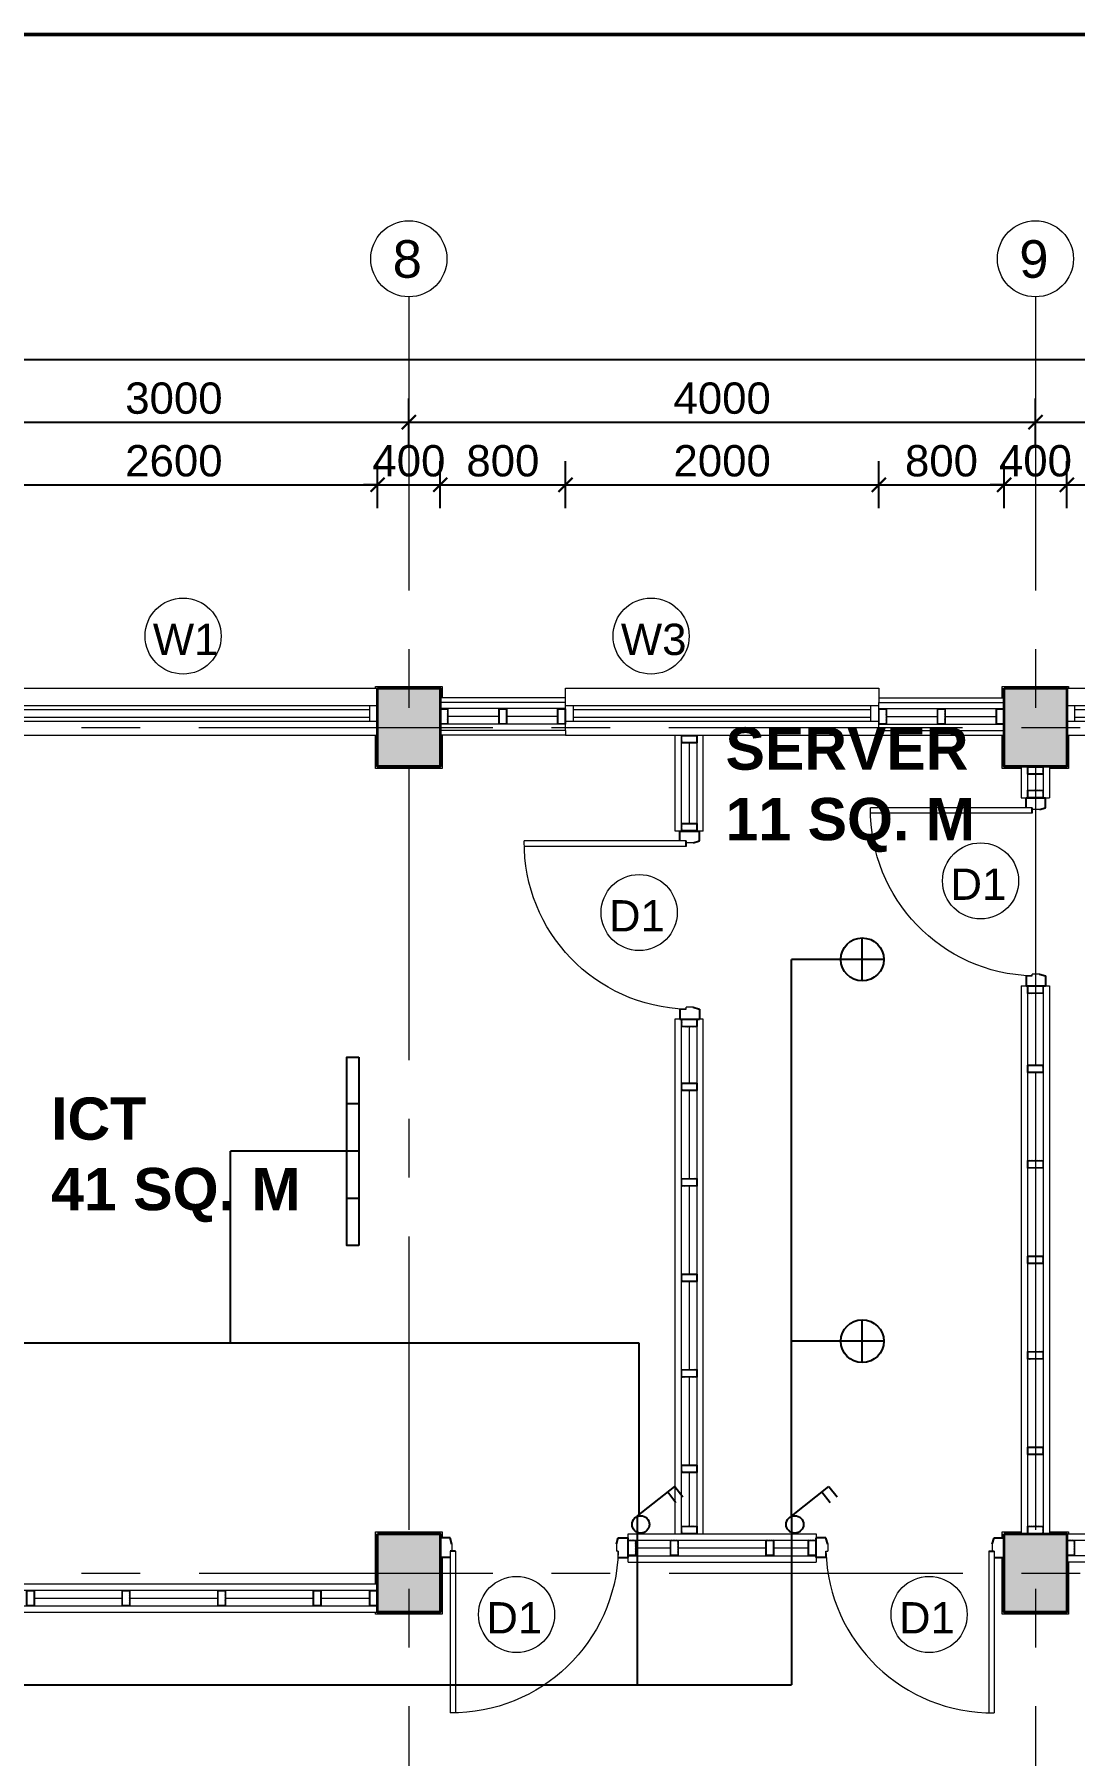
# Model space of a CAD drawing. Header units: inches. Extents: x 527934 to 2134587, y -408734 to 227304.
# Drawn here: x 1491511 to 1498151, y -192155 to -181163 of the extents above; entities that cross this region are included whole.
import ezdxf

# ---------------------------------------------------------------- set-up
doc = ezdxf.new("R2010")
doc.units = ezdxf.units.IN
doc.header["$MEASUREMENT"] = 0
doc.linetypes.add('CENTER', pattern=[2, 1.25, -0.25, 0.25, -0.25])
for name, color, linetype, lineweight in [('1 LIGHT N SWITCH', 3, 'Continuous', 25), ('6 LIGHT PT WIRING', 3, 'Continuous', 25), ('centre line', 1, 'CENTER', 9), ('dim', 253, 'Continuous', 9), ('door', 77, 'Continuous', 13), ('hatch', 250, 'Continuous', 5), ('hatch - general', 252, 'Continuous', 5), ('hatch 2', 251, 'Continuous', 5), ('metal', 40, 'Continuous', 18), ('partition wall', 5, 'Continuous', 20), ('plaster line', 253, 'Continuous', 5), ('sill', 253, 'Continuous', 13), ('text', 7, 'Continuous', 13), ('TITLE THICK', 7, 'Continuous', 50), ('wall - brick', 30, 'Continuous', 35), ('window', 1, 'Continuous', 15)]:
    doc.layers.add(name, color=color, linetype=linetype, lineweight=lineweight)
doc.styles.get("Standard").update_dxf_attribs({"font": 'arial.ttf'})
doc.styles.add('style1', font='arial.ttf')
doc.linetypes.add('BATTING', pattern='A,0.0001,-0.1,[134,ltypeshp.shx,S=0.1,R=0,X=-0.1,Y=0],-0.2,[134,ltypeshp.shx,S=0.1,R=180,X=0.1,Y=0],-0.1', length=0.4001)
doc.dimstyles.new('dim 100', dxfattribs={"dimtxt": 200, "dimasz": 90, "dimexe": 150, "dimexo": 150, "dimgap": 50, "dimtad": 1, "dimdec": 0, "dimzin": 0, "dimdsep": 46, "dimtxsty": 'Standard', "dimblk": 'ARCHTICK', "dimcen": 100, "dimdle": 150, "dimazin": 0, "dimtfac": 1, "dimtdec": 0, "dimtix": 1, "dimtmove": 2, "dimatfit": 3, "dimfxl": 150, "dimfxlon": 1, "dimtolj": 1, "dimtzin": 0, "dimarcsym": 0})

# ---------------------------------------------------------------- blocks, each defined once
blk = doc.blocks.new('WINDOW 1')
at = {"layer": 'window'}
for p, q in [((2122082, -84476), (2124682, -84476)), ((2122132, -84476), (2122132, -84576)), ((2122132, -84501), (2124632, -84501)), ((2122082, -84576), (2124682, -84576)), ((2122132, -84551), (2124632, -84551))]:
    blk.add_line(p, q, dxfattribs=at)
at = {"layer": 'window', "ltscale": 400}
blk.add_line((2124632, -84576), (2124632, -84476), dxfattribs=at)
blk = doc.blocks.new('2X4')
at = {"layer": 'hatch 2'}
h = blk.add_hatch(dxfattribs=at)
h.set_pattern_fill('ANSI31', color=256, scale=20)
h.set_pattern_definition([(45, (0, 0), (-1.767766953, 1.767766953), [])])
h.paths.add_polyline_path([(5938822, -146997), (5938776, -146997, 0.414214), (5938774, -146999), (5938774, -147047), (5938777, -147047), (5938777, -147000), (5938821, -147000), (5938821, -147047), (5938824, -147047), (5938824, -146999, 0.414214)])
h.paths.add_polyline_path([(5938777, -147047), (5938774, -147047), (5938774, -147095, 0.414214), (5938776, -147097), (5938822, -147097, 0.414218), (5938824, -147095), (5938824, -147047), (5938821, -147047), (5938821, -147094), (5938777, -147094)])
at = {"layer": 'metal'}
blk.add_lwpolyline([(5938776, -147097), (5938822, -147097, 0.414214), (5938824, -147095), (5938824, -146999, 0.414214), (5938822, -146997), (5938776, -146997, 0.414214), (5938774, -146999), (5938774, -147095, 0.414214)], format="xyb", close=True, dxfattribs=at)
blk.add_lwpolyline([(5938777, -147094), (5938821, -147094), (5938821, -147000), (5938777, -147000)], close=True, dxfattribs=at)
blk = doc.blocks.new('door 1')
at = {"layer": 'door', "lineweight": 25}
for p, q in [((1761262.3, -142071.5), (1761366.5, -142071.5)), ((1761262.3, -142124), (1761262.3, -142071.5)), ((1761333.2, -142134), (1761366.5, -142124)), ((1761366.5, -142124), (1761366.5, -142071.5)), ((1761262.3, -143019), (1761262.3, -143071.5)), ((1761262.3, -143071.5), (1761366.5, -143071.5)), ((1761295.7, -142989.8), (1761295.7, -143019)), ((1761333.2, -143009), (1761366.5, -143019)), ((1761366.5, -143019), (1761366.5, -143071.5))]:
    blk.add_line(p, q, dxfattribs=at)
at = {"layer": 'door'}
for p, q in [((1761262.3, -142124), (1761295.7, -142124)), ((1761295.7, -142124), (1761295.7, -142134)), ((1761333.2, -142134), (1761295.7, -142134)), ((1761295.7, -143019), (1760434.6, -143019)), ((1761295.7, -142989.8), (1760434.8, -142989.8)), ((1761333.2, -143009), (1761295.7, -143009))]:
    blk.add_line(p, q, dxfattribs=at)
blk.add_arc((1761319.9, -143009), 885.3, 91.56718, 180.64961, dxfattribs=at)
blk = doc.blocks.new('_ArchTick')
at = {"color": 0, "linetype": 'ByBlock', "const_width": 0.15}
blk.add_lwpolyline([(-0.5, -0.5), (0.5, 0.5)], dxfattribs=at)
blk = doc.blocks.new('*D3329')
at = {"layer": 'Defpoints', "color": 0, "ltscale": 400}
for p in [(1504101, -183239), (1472701, -185339), (1504101, -185339)]:
    blk.add_point(p, dxfattribs=at)
at = {"layer": 'dim', "color": 0, "lineweight": -2, "ltscale": 400}
for p, q in [((1472701, -183389), (1472701, -183089)), ((1504101, -183389), (1504101, -183089)), ((1472551, -183239), (1504251, -183239))]:
    blk.add_line(p, q, dxfattribs=at)
at = {"layer": 'dim', "color": 0, "lineweight": -2, "ltscale": 400, "xscale": 90, "yscale": 90, "zscale": 90, "rotation": 180}
blk.add_blockref('_ArchTick', (1472701, -183239), dxfattribs=at)
at = {"layer": 'dim', "color": 0, "lineweight": -2, "ltscale": 400, "xscale": 90, "yscale": 90, "zscale": 90}
blk.add_blockref('_ArchTick', (1504101, -183239), dxfattribs=at)
at = {"layer": 'dim', "color": 0, "ltscale": 400, "insert": (1488401, -183087), "char_height": 200, "attachment_point": 5}
blk.add_mtext('\\A1;31400', dxfattribs=at)
blk = doc.blocks.new('*D3336')
at = {"layer": 'Defpoints', "color": 0, "ltscale": 400}
for p in [(1493901, -183639), (1490901, -185339), (1493901, -185339)]:
    blk.add_point(p, dxfattribs=at)
at = {"layer": 'dim', "color": 0, "lineweight": -2, "ltscale": 400}
for p, q in [((1490901, -183789), (1490901, -183489)), ((1493901, -183789), (1493901, -183489)), ((1490751, -183639), (1494051, -183639))]:
    blk.add_line(p, q, dxfattribs=at)
at = {"layer": 'dim', "color": 0, "lineweight": -2, "ltscale": 400, "xscale": 90, "yscale": 90, "zscale": 90, "rotation": 180}
blk.add_blockref('_ArchTick', (1490901, -183639), dxfattribs=at)
at = {"layer": 'dim', "color": 0, "lineweight": -2, "ltscale": 400, "xscale": 90, "yscale": 90, "zscale": 90}
blk.add_blockref('_ArchTick', (1493901, -183639), dxfattribs=at)
at = {"layer": 'dim', "color": 0, "ltscale": 400, "insert": (1492401, -183487), "char_height": 200, "attachment_point": 5}
blk.add_mtext('\\A1;3000', dxfattribs=at)
blk = doc.blocks.new('*D3337')
at = {"layer": 'Defpoints', "color": 0, "ltscale": 400}
for p in [(1497901, -183639), (1493901, -185339), (1497901, -185339)]:
    blk.add_point(p, dxfattribs=at)
at = {"layer": 'dim', "color": 0, "lineweight": -2, "ltscale": 400}
for p, q in [((1493901, -183789), (1493901, -183489)), ((1497901, -183789), (1497901, -183489)), ((1493751, -183639), (1498051, -183639))]:
    blk.add_line(p, q, dxfattribs=at)
at = {"layer": 'dim', "color": 0, "lineweight": -2, "ltscale": 400, "xscale": 90, "yscale": 90, "zscale": 90, "rotation": 180}
blk.add_blockref('_ArchTick', (1493901, -183639), dxfattribs=at)
at = {"layer": 'dim', "color": 0, "lineweight": -2, "ltscale": 400, "xscale": 90, "yscale": 90, "zscale": 90}
blk.add_blockref('_ArchTick', (1497901, -183639), dxfattribs=at)
at = {"layer": 'dim', "color": 0, "ltscale": 400, "insert": (1495901, -183487), "char_height": 200, "attachment_point": 5}
blk.add_mtext('\\A1;4000', dxfattribs=at)
blk = doc.blocks.new('*D3338')
at = {"layer": 'Defpoints', "color": 0, "ltscale": 400}
for p in [(1500901, -183639), (1497901, -185339), (1500901, -185339)]:
    blk.add_point(p, dxfattribs=at)
at = {"layer": 'dim', "color": 0, "lineweight": -2, "ltscale": 400}
for p, q in [((1497901, -183789), (1497901, -183489)), ((1500901, -183789), (1500901, -183489)), ((1497751, -183639), (1501051, -183639))]:
    blk.add_line(p, q, dxfattribs=at)
at = {"layer": 'dim', "color": 0, "lineweight": -2, "ltscale": 400, "xscale": 90, "yscale": 90, "zscale": 90, "rotation": 180}
blk.add_blockref('_ArchTick', (1497901, -183639), dxfattribs=at)
at = {"layer": 'dim', "color": 0, "lineweight": -2, "ltscale": 400, "xscale": 90, "yscale": 90, "zscale": 90}
blk.add_blockref('_ArchTick', (1500901, -183639), dxfattribs=at)
at = {"layer": 'dim', "color": 0, "ltscale": 400, "insert": (1499401, -183487), "char_height": 200, "attachment_point": 5}
blk.add_mtext('\\A1;3000', dxfattribs=at)
blk = doc.blocks.new('*D3353')
at = {"layer": 'Defpoints', "color": 0, "ltscale": 400}
for p in [(1493701, -184039), (1491101, -185339), (1493701, -185339)]:
    blk.add_point(p, dxfattribs=at)
at = {"layer": 'dim', "color": 0, "lineweight": -2, "ltscale": 400}
for p, q in [((1491101, -184189), (1491101, -183889)), ((1493701, -184189), (1493701, -183889)), ((1490951, -184039), (1493851, -184039))]:
    blk.add_line(p, q, dxfattribs=at)
at = {"layer": 'dim', "color": 0, "lineweight": -2, "ltscale": 400, "xscale": 90, "yscale": 90, "zscale": 90, "rotation": 180}
blk.add_blockref('_ArchTick', (1491101, -184039), dxfattribs=at)
at = {"layer": 'dim', "color": 0, "lineweight": -2, "ltscale": 400, "xscale": 90, "yscale": 90, "zscale": 90}
blk.add_blockref('_ArchTick', (1493701, -184039), dxfattribs=at)
at = {"layer": 'dim', "color": 0, "ltscale": 400, "insert": (1492401, -183887), "char_height": 200, "attachment_point": 5}
blk.add_mtext('\\A1;2600', dxfattribs=at)
blk = doc.blocks.new('*D3354')
at = {"layer": 'Defpoints', "color": 0, "ltscale": 400}
for p in [(1494101, -184039), (1493701, -185339), (1494101, -185339)]:
    blk.add_point(p, dxfattribs=at)
at = {"layer": 'dim', "color": 0, "lineweight": -2, "ltscale": 400}
for p, q in [((1493701, -184189), (1493701, -183889)), ((1494101, -184189), (1494101, -183889)), ((1493701, -184039), (1493611, -184039)), ((1493701, -184039), (1494101, -184039)), ((1494101, -184039), (1494191, -184039))]:
    blk.add_line(p, q, dxfattribs=at)
at = {"layer": 'dim', "color": 0, "lineweight": -2, "ltscale": 400, "xscale": 90, "yscale": 90, "zscale": 90}
blk.add_blockref('_ArchTick', (1493701, -184039), dxfattribs=at)
at = {"layer": 'dim', "color": 0, "lineweight": -2, "ltscale": 400, "xscale": 90, "yscale": 90, "zscale": 90, "rotation": 180}
blk.add_blockref('_ArchTick', (1494101, -184039), dxfattribs=at)
at = {"layer": 'dim', "color": 0, "ltscale": 400, "insert": (1493901, -183887), "char_height": 200, "attachment_point": 5}
blk.add_mtext('\\A1;400', dxfattribs=at)
blk = doc.blocks.new('*D3355')
at = {"layer": 'Defpoints', "color": 0, "ltscale": 400}
for p in [(1498101, -184039), (1497701, -185339), (1498101, -185339)]:
    blk.add_point(p, dxfattribs=at)
at = {"layer": 'dim', "color": 0, "lineweight": -2, "ltscale": 400}
for p, q in [((1497701, -184189), (1497701, -183889)), ((1498101, -184189), (1498101, -183889)), ((1497701, -184039), (1497611, -184039)), ((1497701, -184039), (1498101, -184039)), ((1498101, -184039), (1498191, -184039))]:
    blk.add_line(p, q, dxfattribs=at)
at = {"layer": 'dim', "color": 0, "lineweight": -2, "ltscale": 400, "xscale": 90, "yscale": 90, "zscale": 90}
blk.add_blockref('_ArchTick', (1497701, -184039), dxfattribs=at)
at = {"layer": 'dim', "color": 0, "lineweight": -2, "ltscale": 400, "xscale": 90, "yscale": 90, "zscale": 90, "rotation": 180}
blk.add_blockref('_ArchTick', (1498101, -184039), dxfattribs=at)
at = {"layer": 'dim', "color": 0, "ltscale": 400, "insert": (1497901, -183887), "char_height": 200, "attachment_point": 5}
blk.add_mtext('\\A1;400', dxfattribs=at)
blk = doc.blocks.new('*D3356')
at = {"layer": 'Defpoints', "color": 0, "ltscale": 400}
for p in [(1500701, -184039), (1498101, -185339), (1500701, -185339)]:
    blk.add_point(p, dxfattribs=at)
at = {"layer": 'dim', "color": 0, "lineweight": -2, "ltscale": 400}
for p, q in [((1498101, -184189), (1498101, -183889)), ((1500701, -184189), (1500701, -183889)), ((1497951, -184039), (1500851, -184039))]:
    blk.add_line(p, q, dxfattribs=at)
at = {"layer": 'dim', "color": 0, "lineweight": -2, "ltscale": 400, "xscale": 90, "yscale": 90, "zscale": 90, "rotation": 180}
blk.add_blockref('_ArchTick', (1498101, -184039), dxfattribs=at)
at = {"layer": 'dim', "color": 0, "lineweight": -2, "ltscale": 400, "xscale": 90, "yscale": 90, "zscale": 90}
blk.add_blockref('_ArchTick', (1500701, -184039), dxfattribs=at)
at = {"layer": 'dim', "color": 0, "ltscale": 400, "insert": (1499401, -183887), "char_height": 200, "attachment_point": 5}
blk.add_mtext('\\A1;2600', dxfattribs=at)
blk = doc.blocks.new('*D3429')
at = {"layer": 'Defpoints', "color": 0, "ltscale": 400}
for p in [(1494901, -184039), (1494101, -185339), (1494901, -185399)]:
    blk.add_point(p, dxfattribs=at)
at = {"layer": 'plaster line', "color": 0, "lineweight": -2, "ltscale": 400}
for p, q in [((1494101, -184189), (1494101, -183889)), ((1494901, -184189), (1494901, -183889)), ((1493951, -184039), (1495051, -184039))]:
    blk.add_line(p, q, dxfattribs=at)
at = {"layer": 'plaster line', "color": 0, "lineweight": -2, "ltscale": 400, "xscale": 90, "yscale": 90, "zscale": 90, "rotation": 180}
blk.add_blockref('_ArchTick', (1494101, -184039), dxfattribs=at)
at = {"layer": 'plaster line', "color": 0, "lineweight": -2, "ltscale": 400, "xscale": 90, "yscale": 90, "zscale": 90}
blk.add_blockref('_ArchTick', (1494901, -184039), dxfattribs=at)
at = {"layer": 'plaster line', "color": 0, "ltscale": 400, "insert": (1494501, -183887), "char_height": 200, "attachment_point": 5}
blk.add_mtext('\\A1;800', dxfattribs=at)
blk = doc.blocks.new('*D3430')
at = {"layer": 'Defpoints', "color": 0, "ltscale": 400}
for p in [(1496901, -184039), (1494901, -185399), (1496901, -185399)]:
    blk.add_point(p, dxfattribs=at)
at = {"layer": 'plaster line', "color": 0, "lineweight": -2, "ltscale": 400}
for p, q in [((1494901, -184189), (1494901, -183889)), ((1496901, -184189), (1496901, -183889)), ((1494751, -184039), (1497051, -184039))]:
    blk.add_line(p, q, dxfattribs=at)
at = {"layer": 'plaster line', "color": 0, "lineweight": -2, "ltscale": 400, "xscale": 90, "yscale": 90, "zscale": 90, "rotation": 180}
blk.add_blockref('_ArchTick', (1494901, -184039), dxfattribs=at)
at = {"layer": 'plaster line', "color": 0, "lineweight": -2, "ltscale": 400, "xscale": 90, "yscale": 90, "zscale": 90}
blk.add_blockref('_ArchTick', (1496901, -184039), dxfattribs=at)
at = {"layer": 'plaster line', "color": 0, "ltscale": 400, "insert": (1495901, -183887), "char_height": 200, "attachment_point": 5}
blk.add_mtext('\\A1;2000', dxfattribs=at)
blk = doc.blocks.new('*D3431')
at = {"layer": 'Defpoints', "color": 0, "ltscale": 400}
for p in [(1497701, -184039), (1496901, -185399), (1497701, -185399)]:
    blk.add_point(p, dxfattribs=at)
at = {"layer": 'plaster line', "color": 0, "lineweight": -2, "ltscale": 400}
for p, q in [((1496901, -184189), (1496901, -183889)), ((1497701, -184189), (1497701, -183889)), ((1496751, -184039), (1497851, -184039))]:
    blk.add_line(p, q, dxfattribs=at)
at = {"layer": 'plaster line', "color": 0, "lineweight": -2, "ltscale": 400, "xscale": 90, "yscale": 90, "zscale": 90, "rotation": 180}
blk.add_blockref('_ArchTick', (1496901, -184039), dxfattribs=at)
at = {"layer": 'plaster line', "color": 0, "lineweight": -2, "ltscale": 400, "xscale": 90, "yscale": 90, "zscale": 90}
blk.add_blockref('_ArchTick', (1497701, -184039), dxfattribs=at)
at = {"layer": 'plaster line', "color": 0, "ltscale": 400, "insert": (1497301, -183887), "char_height": 200, "attachment_point": 5}
blk.add_mtext('\\A1;800', dxfattribs=at)
blk = doc.blocks.new('dome')
at = {"color": 3}
for p, q in [((542951, 234900), (542951, 235175)), ((543088, 235037), (542814, 235037))]:
    blk.add_line(p, q, dxfattribs=at)
blk.add_circle((542951, 235037), 137, dxfattribs=at)
blk = doc.blocks.new('2 GANG')
at = {"color": 3}
for p, q in [((546996.5, 231907.1), (547117.2, 232109)), ((547117.2, 232109), (547173.2, 232075.3)), ((547094.6, 232071.2), (547150.6, 232037.5))]:
    blk.add_line(p, q, dxfattribs=at)
blk.add_circle((547026.8, 231875), 42.7, dxfattribs=at)
blk = doc.blocks.new('1x36 TL MO')
at = {"color": 3}
for p, q in [((11329249, 640104.8), (11330289.8, 640104.8)), ((11329507.4, 640104.8), (11329507.4, 640038.1)), ((11329768.8, 640104.8), (11329768.8, 640038.1)), ((11330030.3, 640104.8), (11330030.3, 640038.1))]:
    blk.add_line(p, q, dxfattribs=at)
blk.add_lwpolyline([(11330289.8, 640104.8), (11330289.8, 640038.1), (11329249, 640038.1), (11329249, 640104.8)], dxfattribs=at)

msp = doc.modelspace()

# ---------------------------------------------------------------- hatches: boundary and pattern name
at = {"layer": 'hatch - general'}
h = msp.add_hatch(dxfattribs=at)
h.set_pattern_fill('AR-CONC', color=256, scale=15)
h.set_pattern_definition([(50, (-648981.04, -100972.85), (107.5890274, -9.4128202), [11.25, -123.75]), (355, (-648981.04, -100972.85), (-20.8127, 112.82882), [9, -99]), (100.4514445, (-648972.07, -100973.63), (86.776327, 103.4159986), [9.561029, -105.171317]), (46.1842, (-648981.04, -100942.85), (160.0862, -24.827892), [16.875, -185.625]), (96.6356355, (-648967.7, -100944.92), (140.199292, 146.11779), [14.341551, -157.757064]), (351.184164, (-648981.04, -100942.85), (140.199292, 146.11779), [13.5, -148.5]), (21, (-648966.04, -100950.35), (89.5360578, -60.3928336), [11.25, -123.75]), (326, (-648966.04, -100950.35), (36.4973, 108.772507), [9, -99]), (71.451445, (-648958.58, -100955.38), (126.0333565, 48.379673), [9.5610285, -105.171317]), (37.5, (-648981.04, -100972.847), (1.8239783, 49.9340781), [0, -97.8, 0, -100.5, 0, -99.375]), (7.5, (-648981.04, -100972.85), (39.4604306, 59.1617568), [0, -57.3, 0, -95.55, 0, -37.875]), (327.5, (-649014.49, -100972.847), (80.0733654, -3.38323076), [0, -37.5, 0, -117, 0, -155.25]), (317.5, (-649029.49, -100972.85), (87.4779254, 15.0157473), [0, -48.75, 0, -77.7, 0, -110.25])])
h.paths.add_polyline_path([(1488100.6, -195178.8), (1487900.6, -195178.8), (1487900.6, -195428.8), (1488100.6, -195428.8)])
h.paths.add_polyline_path([(1488100.6, -195428.8), (1487900.6, -195428.8), (1487900.6, -195678.8), (1488100.6, -195678.8)])
h.paths.add_polyline_path([(1487900.6, -195428.8), (1487700.6, -195428.8), (1487700.6, -195678.8), (1487900.6, -195678.8)])
h.paths.add_polyline_path([(1487900.6, -195178.8), (1487700.6, -195178.8), (1487700.6, -195428.8), (1487900.6, -195428.8)])
h.paths.add_polyline_path([(1485100.6, -195428.8), (1484900.6, -195428.8), (1484900.6, -195678.8), (1485100.6, -195678.8)])
h.paths.add_polyline_path([(1485100.6, -195178.8), (1484900.6, -195178.8), (1484900.6, -195428.8), (1485100.6, -195428.8)])
h.paths.add_polyline_path([(1484900.6, -195178.8), (1484700.6, -195178.8), (1484700.6, -195428.8), (1484900.6, -195428.8)])
h.paths.add_polyline_path([(1484900.6, -195428.8), (1484700.6, -195428.8), (1484700.6, -195678.8), (1484900.6, -195678.8)])
h.paths.add_polyline_path([(1482100.6, -195428.8), (1481900.6, -195428.8), (1481900.6, -195678.8), (1482100.6, -195678.8)])
h.paths.add_polyline_path([(1482100.6, -195178.8), (1481900.6, -195178.8), (1481900.6, -195428.8), (1482100.6, -195428.8)])
h.paths.add_polyline_path([(1481900.6, -195178.8), (1481700.6, -195178.8), (1481700.6, -195428.8), (1481900.6, -195428.8)])
h.paths.add_polyline_path([(1481900.6, -195428.8), (1481700.6, -195428.8), (1481700.6, -195678.8), (1481900.6, -195678.8)])
h.paths.add_polyline_path([(1478900.6, -195428.8), (1478700.6, -195428.8), (1478700.6, -195678.8), (1478900.6, -195678.8)])
h.paths.add_polyline_path([(1479100.6, -195428.8), (1478900.6, -195428.8), (1478900.6, -195678.8), (1479100.6, -195678.8)])
h.paths.add_polyline_path([(1479100.6, -195178.8), (1478900.6, -195178.8), (1478900.6, -195428.8), (1479100.6, -195428.8)])
h.paths.add_polyline_path([(1478900.6, -195178.8), (1478700.6, -195178.8), (1478700.6, -195428.8), (1478900.6, -195428.8)])
h.paths.add_polyline_path([(1476100.6, -195428.8), (1475900.6, -195428.8), (1475900.6, -195678.8), (1476100.6, -195678.8)])
h.paths.add_polyline_path([(1476100.6, -195178.8), (1475900.6, -195178.8), (1475900.6, -195428.8), (1476100.6, -195428.8)])
h.paths.add_polyline_path([(1475900.6, -195178.8), (1475700.6, -195178.8), (1475700.6, -195428.8), (1475900.6, -195428.8)])
h.paths.add_polyline_path([(1475900.6, -195428.8), (1475700.6, -195428.8), (1475700.6, -195678.8), (1475900.6, -195678.8)])
h.paths.add_polyline_path([(1473100.6, -195428.8), (1472900.6, -195428.8), (1472900.6, -195678.8), (1473100.6, -195678.8)])
h.paths.add_polyline_path([(1473100.6, -195178.8), (1472900.6, -195178.8), (1472900.6, -195428.8), (1473100.6, -195428.8)])
h.paths.add_polyline_path([(1472900.6, -195178.8), (1472700.6, -195178.8), (1472700.6, -195428.8), (1472900.6, -195428.8)])
h.paths.add_polyline_path([(1472900.6, -195428.8), (1472700.6, -195428.8), (1472700.6, -195678.8), (1472900.6, -195678.8)])
h.paths.add_polyline_path([(1472900.6, -190738.8), (1472700.6, -190738.8), (1472700.6, -190988.8), (1472900.6, -190988.8)])
h.paths.add_polyline_path([(1473100.6, -190738.8), (1472900.6, -190738.8), (1472900.6, -190988.8), (1473100.6, -190988.8)])
h.paths.add_polyline_path([(1473100.6, -190988.8), (1472900.6, -190988.8), (1472900.6, -191238.8), (1473100.6, -191238.8)])
h.paths.add_polyline_path([(1472900.6, -190988.8), (1472700.6, -190988.8), (1472700.6, -191238.8), (1472900.6, -191238.8)])
h.paths.add_polyline_path([(1475900.6, -190738.8), (1475700.6, -190738.8), (1475700.6, -190988.8), (1475900.6, -190988.8)])
h.paths.add_polyline_path([(1476100.6, -190738.8), (1475900.6, -190738.8), (1475900.6, -190988.8), (1476100.6, -190988.8)])
h.paths.add_polyline_path([(1476100.6, -190988.8), (1475900.6, -190988.8), (1475900.6, -191238.8), (1476100.6, -191238.8)])
h.paths.add_polyline_path([(1475900.6, -190988.8), (1475700.6, -190988.8), (1475700.6, -191238.8), (1475900.6, -191238.8)])
h.paths.add_polyline_path([(1479100.6, -190988.8), (1478900.6, -190988.8), (1478900.6, -191238.8), (1479100.6, -191238.8)])
h.paths.add_polyline_path([(1479100.6, -190738.8), (1478900.6, -190738.8), (1478900.6, -190988.8), (1479100.6, -190988.8)])
h.paths.add_polyline_path([(1478900.6, -190738.8), (1478700.6, -190738.8), (1478700.6, -190988.8), (1478900.6, -190988.8)])
h.paths.add_polyline_path([(1478900.6, -190988.8), (1478700.6, -190988.8), (1478700.6, -191238.8), (1478900.6, -191238.8)])
h.paths.add_polyline_path([(1482100.6, -190988.8), (1481700.6, -190988.8), (1481700.6, -191238.8), (1482100.6, -191238.8)])
h.paths.add_polyline_path([(1482100.6, -190738.8), (1481700.6, -190738.8), (1481700.6, -190988.8), (1482100.6, -190988.8)])
h.paths.add_polyline_path([(1485100.6, -190988.8), (1484900.6, -190988.8), (1484900.6, -191238.8), (1485100.6, -191238.8)])
h.paths.add_polyline_path([(1484900.6, -190988.8), (1484700.6, -190988.8), (1484700.6, -191238.8), (1484900.6, -191238.8)])
h.paths.add_polyline_path([(1484900.6, -190738.8), (1484700.6, -190738.8), (1484700.6, -190988.8), (1484900.6, -190988.8)])
h.paths.add_polyline_path([(1485100.6, -190738.8), (1484900.6, -190738.8), (1484900.6, -190988.8), (1485100.6, -190988.8)])
h.paths.add_polyline_path([(1488100.6, -190988.8), (1487900.6, -190988.8), (1487900.6, -191238.8), (1488100.6, -191238.8)])
h.paths.add_polyline_path([(1487900.6, -190988.8), (1487700.6, -190988.8), (1487700.6, -191238.8), (1487900.6, -191238.8)])
h.paths.add_polyline_path([(1488100.6, -190738.8), (1487900.6, -190738.8), (1487900.6, -190988.8), (1488100.6, -190988.8)])
h.paths.add_polyline_path([(1487900.6, -190738.8), (1487700.6, -190738.8), (1487700.6, -190988.8), (1487900.6, -190988.8)])
h.paths.add_polyline_path([(1491100.6, -190988.8), (1490900.6, -190988.8), (1490900.6, -191238.8), (1491100.6, -191238.8)])
h.paths.add_polyline_path([(1491100.6, -190738.8), (1490900.6, -190738.8), (1490900.6, -190988.8), (1491100.6, -190988.8)])
h.paths.add_polyline_path([(1490900.6, -190738.8), (1490700.6, -190738.8), (1490700.6, -190988.8), (1490900.6, -190988.8)])
h.paths.add_polyline_path([(1490900.6, -190988.8), (1490700.6, -190988.8), (1490700.6, -191238.8), (1490900.6, -191238.8)])
h.paths.add_polyline_path([(1494100.6, -190988.8), (1493900.6, -190988.8), (1493900.6, -191238.8), (1494010.6, -191238.8), (1494100.6, -191238.8)])
h.paths.add_polyline_path([(1494100.6, -190738.8), (1493900.6, -190738.8), (1493900.6, -190988.8), (1494100.6, -190988.8)])
h.paths.add_polyline_path([(1493900.6, -190738.8), (1493700.6, -190738.8), (1493700.6, -190988.8), (1493900.6, -190988.8)])
h.paths.add_polyline_path([(1493900.6, -190988.8), (1493700.6, -190988.8), (1493700.6, -191238.8), (1493900.6, -191238.8)])
h.paths.add_polyline_path([(1498100.6, -190988.8), (1497900.6, -190988.8), (1497900.6, -191238.8), (1498100.6, -191238.8)])
h.paths.add_polyline_path([(1498100.6, -190738.8), (1497900.6, -190738.8), (1497900.6, -190988.8), (1498100.6, -190988.8)])
h.paths.add_polyline_path([(1497900.6, -190738.8), (1497700.6, -190738.8), (1497700.6, -190988.8), (1497900.6, -190988.8)])
h.paths.add_polyline_path([(1497900.6, -190988.8), (1497700.6, -190988.8), (1497700.6, -191238.8), (1497900.6, -191238.8)])
h.paths.add_polyline_path([(1501100.6, -190988.8), (1500900.6, -190988.8), (1500900.6, -191238.8), (1501100.6, -191238.8)])
h.paths.add_polyline_path([(1501100.6, -190738.8), (1500900.6, -190738.8), (1500900.6, -190988.8), (1501100.6, -190988.8)])
h.paths.add_polyline_path([(1500900.6, -190738.8), (1500700.6, -190738.8), (1500700.6, -190988.8), (1500900.6, -190988.8)])
h.paths.add_polyline_path([(1500900.6, -190988.8), (1500700.6, -190988.8), (1500700.6, -191238.8), (1500900.6, -191238.8)])
h.paths.add_polyline_path([(1504100.6, -190988.8), (1503900.6, -190988.8), (1503900.6, -191238.8), (1504100.6, -191238.8)])
h.paths.add_polyline_path([(1504100.6, -190738.8), (1503900.6, -190738.8), (1503900.6, -190988.8), (1504100.6, -190988.8)])
h.paths.add_polyline_path([(1503900.6, -190738.8), (1503700.6, -190738.8), (1503700.6, -190988.8), (1503900.6, -190988.8)])
h.paths.add_polyline_path([(1503900.6, -190988.8), (1503700.6, -190988.8), (1503700.6, -191238.8), (1503900.6, -191238.8)])
h.paths.add_polyline_path([(1504100.6, -185588.8), (1503900.6, -185588.8), (1503900.6, -185838.8), (1504100.6, -185838.8)])
h.paths.add_polyline_path([(1504100.6, -185338.8), (1503900.6, -185338.8), (1503900.6, -185588.8), (1504100.6, -185588.8)])
h.paths.add_polyline_path([(1503900.6, -185338.8), (1503700.6, -185338.8), (1503700.6, -185588.8), (1503900.6, -185588.8)])
h.paths.add_polyline_path([(1503900.6, -185588.8), (1503700.6, -185588.8), (1503700.6, -185838.8), (1503900.6, -185838.8)])
h.paths.add_polyline_path([(1501100.6, -185588.8), (1500900.6, -185588.8), (1500900.6, -185838.8), (1501100.6, -185838.8)])
h.paths.add_polyline_path([(1501100.6, -185338.8), (1500900.6, -185338.8), (1500900.6, -185588.8), (1501100.6, -185588.8)])
h.paths.add_polyline_path([(1500900.6, -185338.8), (1500700.6, -185338.8), (1500700.6, -185588.8), (1500900.6, -185588.8)])
h.paths.add_polyline_path([(1500900.6, -185588.8), (1500700.6, -185588.8), (1500700.6, -185838.8), (1500900.6, -185838.8)])
h.paths.add_polyline_path([(1498100.6, -185588.8), (1497900.6, -185588.8), (1497900.6, -185838.8), (1498100.6, -185838.8)])
h.paths.add_polyline_path([(1498100.6, -185338.8), (1497900.6, -185338.8), (1497900.6, -185588.8), (1498100.6, -185588.8)])
h.paths.add_polyline_path([(1497900.6, -185338.8), (1497700.6, -185338.8), (1497700.6, -185588.8), (1497900.6, -185588.8)])
h.paths.add_polyline_path([(1497900.6, -185588.8), (1497700.6, -185588.8), (1497700.6, -185838.8), (1497900.6, -185838.8)])
h.paths.add_polyline_path([(1494100.6, -185588.8), (1493900.6, -185588.8), (1493900.6, -185838.8), (1494100.6, -185838.8)])
h.paths.add_polyline_path([(1494100.6, -185338.8), (1493900.6, -185338.8), (1493900.6, -185588.8), (1494100.6, -185588.8)])
h.paths.add_polyline_path([(1493900.6, -185338.8), (1493700.6, -185338.8), (1493700.6, -185588.8), (1493900.6, -185588.8)])
h.paths.add_polyline_path([(1493900.6, -185588.8), (1493700.6, -185588.8), (1493700.6, -185838.8), (1493900.6, -185838.8)])
h.paths.add_polyline_path([(1491100.6, -185588.8), (1490900.6, -185588.8), (1490900.6, -185838.8), (1491100.6, -185838.8)])
h.paths.add_polyline_path([(1491100.6, -185338.8), (1490900.6, -185338.8), (1490900.6, -185588.8), (1491100.6, -185588.8)])
h.paths.add_polyline_path([(1490900.6, -185338.8), (1490700.6, -185338.8), (1490700.6, -185588.8), (1490900.6, -185588.8)])
h.paths.add_polyline_path([(1490900.6, -185588.8), (1490700.6, -185588.8), (1490700.6, -185838.8), (1490900.6, -185838.8)])
h.paths.add_polyline_path([(1488100.6, -185588.8), (1487900.6, -185588.8), (1487900.6, -185838.8), (1488100.6, -185838.8)])
h.paths.add_polyline_path([(1488100.6, -185338.8), (1487900.6, -185338.8), (1487900.6, -185588.8), (1488100.6, -185588.8)])
h.paths.add_polyline_path([(1487900.6, -185338.8), (1487700.6, -185338.8), (1487700.6, -185588.8), (1487900.6, -185588.8)])
h.paths.add_polyline_path([(1487900.6, -185588.8), (1487700.6, -185588.8), (1487700.6, -185838.8), (1487900.6, -185838.8)])
h.paths.add_polyline_path([(1485100.6, -185588.8), (1484900.6, -185588.8), (1484900.6, -185838.8), (1485100.6, -185838.8)])
h.paths.add_polyline_path([(1485100.6, -185338.8), (1484900.6, -185338.8), (1484900.6, -185588.8), (1485100.6, -185588.8)])
h.paths.add_polyline_path([(1484900.6, -185338.8), (1484700.6, -185338.8), (1484700.6, -185588.8), (1484900.6, -185588.8)])
h.paths.add_polyline_path([(1484900.6, -185588.8), (1484700.6, -185588.8), (1484700.6, -185838.8), (1484900.6, -185838.8)])
h.paths.add_polyline_path([(1482100.6, -185588.8), (1481900.6, -185588.8), (1481900.6, -185838.8), (1482100.6, -185838.8)])
h.paths.add_polyline_path([(1482100.6, -185338.8), (1481900.6, -185338.8), (1481900.6, -185588.8), (1482100.6, -185588.8)])
h.paths.add_polyline_path([(1481900.6, -185338.8), (1481700.6, -185338.8), (1481700.6, -185588.8), (1481900.6, -185588.8)])
h.paths.add_polyline_path([(1481900.6, -185588.8), (1481700.6, -185588.8), (1481700.6, -185838.8), (1481900.6, -185838.8)])
h.paths.add_polyline_path([(1479100.6, -185588.8), (1478900.6, -185588.8), (1478900.6, -185838.8), (1479100.6, -185838.8)])
h.paths.add_polyline_path([(1479100.6, -185338.8), (1478900.6, -185338.8), (1478900.6, -185588.8), (1479100.6, -185588.8)])
h.paths.add_polyline_path([(1478900.6, -185338.8), (1478700.6, -185338.8), (1478700.6, -185588.8), (1478900.6, -185588.8)])
h.paths.add_polyline_path([(1478900.6, -185588.8), (1478700.6, -185588.8), (1478700.6, -185838.8), (1478900.6, -185838.8)])
h.paths.add_polyline_path([(1476100.6, -185588.8), (1475900.6, -185588.8), (1475900.6, -185838.8), (1476100.6, -185838.8)])
h.paths.add_polyline_path([(1476100.6, -185338.8), (1475900.6, -185338.8), (1475900.6, -185588.8), (1476100.6, -185588.8)])
h.paths.add_polyline_path([(1475900.6, -185338.8), (1475700.6, -185338.8), (1475700.6, -185588.8), (1475900.6, -185588.8)])
h.paths.add_polyline_path([(1475900.6, -185588.8), (1475700.6, -185588.8), (1475700.6, -185838.8), (1475900.6, -185838.8)])
h.paths.add_polyline_path([(1473100.6, -185588.8), (1472900.6, -185588.8), (1472900.6, -185838.8), (1473100.6, -185838.8)])
h.paths.add_polyline_path([(1473100.6, -185338.8), (1472900.6, -185338.8), (1472900.6, -185588.8), (1473100.6, -185588.8)])
h.paths.add_polyline_path([(1472900.6, -185338.8), (1472700.6, -185338.8), (1472700.6, -185588.8), (1472900.6, -185588.8)])
h.paths.add_polyline_path([(1472900.6, -185588.8), (1472700.6, -185588.8), (1472700.6, -185838.8), (1472900.6, -185838.8)])

# ---------------------------------------------------------------- linework, layer by layer
at = {"layer": '6 LIGHT PT WIRING', "ltscale": 400}
for p, q in [((1496342.8, -190625.8), (1496342.8, -187069.8)), ((1496795.6, -187069.8), (1496342.8, -187069.8)), ((1492763, -189521), (1492763, -188294.8)), ((1493543.1, -188294.8), (1492763, -188294.8)), ((1495370.2, -189521), (1490506.5, -189521)), ((1495370.2, -190616.8), (1495370.2, -189521)), ((1496795.6, -189507.8), (1496342.8, -189507.8)), ((1495358.9, -190625.8), (1495358.9, -191703.5)), ((1496342.8, -190625.8), (1496342.8, -191703.5)), ((1486355.8, -191703.5), (1496342.8, -191703.5))]:
    msp.add_line(p, q, dxfattribs=at)
at = {"layer": 'centre line', "ltscale": 1500}
for p, q in [((1493900.6, -182838.8), (1493900.6, -203678.8)), ((1497900.6, -182838.8), (1497900.6, -203678.8)), ((1468561, -185588.8), (1506781, -185588.8)), ((1468561.6, -190988.8), (1506781, -190988.8))]:
    msp.add_line(p, q, dxfattribs=at)
at = {"layer": 'dim'}
for centre in [(1493900.6, -182596), (1497900.6, -182596), (1492459.5, -185005.1), (1495447.1, -185005.1), (1497550.7, -186568.7), (1495371, -186770.7), (1494588.4, -191253.7), (1497222.3, -191253.7)]:
    msp.add_circle(centre, 242.9, dxfattribs=at)
at = {"layer": 'hatch', "linetype": 'BATTING', "ltscale": 80}
for p, q in [((1494475.6, -185518.8), (1494150.6, -185518.8)), ((1494850.6, -185518.8), (1494525.6, -185518.8)), ((1496950.6, -185518.8), (1497275.6, -185518.8)), ((1497325.6, -185518.8), (1497650.6, -185518.8)), ((1495690.6, -185688.8), (1495690.6, -186200.6)), ((1497900.6, -185888.8), (1497900.6, -185988.8)), ((1497900.6, -187288.8), (1497900.6, -187743.8)), ((1495690.6, -187500.8), (1495690.6, -187858.8)), ((1497900.6, -187793.8), (1497900.6, -188353.8)), ((1495690.6, -187908.8), (1495690.6, -188468.8)), ((1497900.6, -188403.8), (1497900.6, -188963.8)), ((1495690.6, -188518.8), (1495690.6, -189078.8)), ((1497900.6, -189013.8), (1497900.6, -189573.8)), ((1495690.6, -189128.8), (1495690.6, -189688.8)), ((1497900.6, -189623.8), (1497900.6, -190183.8)), ((1495690.6, -189738.8), (1495690.6, -190298.8)), ((1497900.6, -190233.8), (1497900.6, -190688.8)), ((1495690.6, -190348.8), (1495690.6, -190688.8)), ((1495350.6, -190828.8), (1495570.6, -190828.8)), ((1495620.6, -190828.8), (1496180.6, -190828.8)), ((1496230.6, -190828.8), (1496450.6, -190828.8)), ((1491510.6, -191148.8), (1492070.6, -191148.8)), ((1492120.6, -191148.8), (1492680.6, -191148.8)), ((1492730.6, -191148.8), (1493290.6, -191148.8)), ((1493340.6, -191148.8), (1493650.6, -191148.8))]:
    msp.add_line(p, q, dxfattribs=at)
at = {"layer": 'partition wall'}
for p, q in [((1494900.6, -185428.8), (1494100.6, -185428.8)), ((1494900.6, -185608.8), (1494900.6, -185428.8)), ((1496900.6, -185428.8), (1497700.6, -185428.8)), ((1496900.6, -185608.8), (1496900.6, -185428.8)), ((1494900.6, -185468.8), (1494100.6, -185468.8)), ((1496900.6, -185468.8), (1497700.6, -185468.8)), ((1494900.6, -185568.8), (1494100.6, -185568.8)), ((1494900.6, -185608.8), (1494100.6, -185608.8)), ((1496900.6, -185568.8), (1497700.6, -185568.8)), ((1496900.6, -185608.8), (1497700.6, -185608.8)), ((1497810.6, -185838.8), (1497810.6, -186038.8)), ((1497850.6, -185838.8), (1497850.6, -186038.8)), ((1497950.6, -185838.8), (1497950.6, -186038.8)), ((1497990.6, -185838.8), (1497990.6, -186038.8)), ((1497810.6, -186038.8), (1497990.6, -186038.8)), ((1497810.6, -187238.8), (1497990.6, -187238.8)), ((1497810.6, -187238.8), (1497810.6, -190738.8)), ((1497850.6, -187238.8), (1497850.6, -190738.8)), ((1497950.6, -187238.8), (1497950.6, -190738.8)), ((1497990.6, -187238.8), (1497990.6, -190738.8)), ((1491100.6, -191058.8), (1493700.6, -191058.8)), ((1491100.6, -191098.8), (1493700.6, -191098.8)), ((1491100.6, -191198.8), (1493700.6, -191198.8)), ((1491100.6, -191238.8), (1493700.6, -191238.8))]:
    msp.add_line(p, q, dxfattribs=at)
at = {"layer": 'partition wall', "ltscale": 400}
for p, q in [((1495600.6, -186250.7), (1495600.6, -185638.8)), ((1495640.6, -186250.8), (1495640.6, -185638.8)), ((1495740.6, -186250.8), (1495740.6, -185638.8)), ((1495780.6, -186250.7), (1495780.6, -185638.8)), ((1495780.6, -186250.8), (1495600.6, -186250.8)), ((1495600.6, -190738.8), (1495600.6, -187450.6)), ((1495780.6, -187450.8), (1495600.6, -187450.8)), ((1495640.6, -190738.8), (1495640.6, -187450.6)), ((1495740.6, -190738.8), (1495740.6, -187450.8)), ((1495780.6, -190738.8), (1495780.6, -187450.8)), ((1495300.6, -190738.8), (1496500.6, -190738.8)), ((1495300.6, -190918.8), (1495300.6, -190738.8)), ((1495300.6, -190778.8), (1496500.6, -190778.8)), ((1495600.6, -190778.8), (1495600.6, -190778.8)), ((1495780.6, -190778.8), (1495780.6, -190778.8)), ((1496500.6, -190738.8), (1496500.6, -190918.8)), ((1498100.6, -190738.8), (1499500.6, -190738.8)), ((1498100.6, -190778.8), (1499500.6, -190778.8)), ((1495300.6, -190878.8), (1496500.6, -190878.8)), ((1495300.6, -190918.8), (1496500.6, -190918.8)), ((1499500.6, -190878.8), (1498100.6, -190878.8)), ((1499500.6, -190918.8), (1498100.6, -190918.8))]:
    msp.add_line(p, q, dxfattribs=at)
at = {"layer": 'plaster line', "ltscale": 400}
for points in [[(1493688.6, -185338.8), (1493688.6, -185326.8), (1494112.6, -185326.8), (1494112.6, -185398.8)], [(1497688.6, -185398.8), (1497688.6, -185326.8), (1498112.6, -185326.8), (1498112.6, -185338.8)], [(1493900.6, -185850.8), (1493688.6, -185850.8), (1493688.6, -185638.8)], [(1494112.6, -185638.8), (1494112.6, -185850.8), (1493900.6, -185850.8)], [(1497810.6, -185850.8), (1497688.6, -185850.8), (1497688.6, -185638.8)], [(1498112.6, -185638.8), (1498112.6, -185850.8), (1497990.6, -185850.8)], [(1493688.6, -190988.8), (1493688.6, -190726.8), (1493900.6, -190726.8)], [(1493900.6, -190726.8), (1494112.6, -190726.8), (1494112.6, -190763.8)], [(1497688.6, -190763.8), (1497688.6, -190726.8), (1497810.6, -190726.8)], [(1497990.6, -190726.8), (1498112.6, -190726.8), (1498112.6, -190738.8)], [(1493688.6, -191058.8), (1493688.6, -190888.8)], [(1494112.6, -190888.8), (1494112.6, -191250.8)], [(1497688.6, -191250.8), (1497688.6, -190888.8)], [(1498112.6, -190918.8), (1498112.6, -191250.8)], [(1494112.6, -191213.8), (1494112.6, -191250.8), (1493688.6, -191250.8)], [(1493700.6, -191250.8), (1493688.6, -191250.8), (1493688.6, -191238.8)], [(1498112.6, -191238.8), (1498112.6, -191250.8), (1497688.6, -191250.8), (1497688.6, -191238.8)]]:
    msp.add_lwpolyline(points, dxfattribs=at)
at = {"layer": 'sill'}
for p, q in [((1491100.6, -185338.8), (1493700.6, -185338.8)), ((1494900.6, -185398.8), (1494100.6, -185398.8)), ((1494900.6, -185338.8), (1496900.6, -185338.8)), ((1494900.6, -185428.8), (1494900.6, -185338.8)), ((1496900.6, -185338.8), (1496900.6, -185428.8)), ((1496900.6, -185398.8), (1497700.6, -185398.8)), ((1498100.6, -185338.8), (1500700.6, -185338.8)), ((1491100.6, -185638.8), (1493700.6, -185638.8)), ((1494900.6, -185638.8), (1494100.6, -185638.8)), ((1494900.6, -185608.8), (1494900.6, -185638.8)), ((1494900.6, -185638.8), (1496900.6, -185638.8)), ((1496900.6, -185608.8), (1496900.6, -185638.8)), ((1496900.6, -185638.8), (1497700.6, -185638.8)), ((1498100.6, -185638.8), (1500700.6, -185638.8))]:
    msp.add_line(p, q, dxfattribs=at)
at = {"layer": 'TITLE THICK'}
msp.add_lwpolyline([(1467781, -181163), (1506781, -181163), (1506781, -208863), (1467781, -208863)], close=True, dxfattribs=at)
at = {"layer": 'wall - brick'}
msp.add_line((1497700.6, -191238.8), (1498100.6, -191238.8), dxfattribs=at)
for points in [[(1493700.6, -185338.8), (1494100.6, -185338.8), (1494100.6, -185838.8), (1493700.6, -185838.8)], [(1497700.6, -185338.8), (1498100.6, -185338.8), (1498100.6, -185838.8), (1497700.6, -185838.8)], [(1493700.6, -190738.8), (1494100.6, -190738.8), (1494100.6, -191238.8), (1493700.6, -191238.8)], [(1497700.6, -190738.8), (1498100.6, -190738.8), (1498100.6, -191238.8), (1497700.6, -191238.8)]]:
    msp.add_lwpolyline(points, close=True, dxfattribs=at)
at = {"layer": 'window'}
for p, q in [((1494900.6, -185448.8), (1496900.6, -185448.8)), ((1494950.6, -185448.8), (1494950.6, -185548.8)), ((1494950.6, -185473.8), (1496850.6, -185473.8)), ((1494950.6, -185523.8), (1496850.6, -185523.8)), ((1494900.6, -185548.8), (1496900.6, -185548.8))]:
    msp.add_line(p, q, dxfattribs=at)
at = {"layer": 'window', "ltscale": 400}
msp.add_line((1496850.6, -185548.8), (1496850.6, -185448.8), dxfattribs=at)

# ---------------------------------------------------------------- block references
at = {"layer": '1 LIGHT N SWITCH'}
for p in [(953844.7, -422107.2), (953844.7, -424545.2)]:
    msp.add_blockref('dome', p, dxfattribs=at)
at = {"layer": '1 LIGHT N SWITCH', "color": 3, "xscale": 1.154999999329448, "yscale": 1.154999999329448, "zscale": 1.155, "rotation": 270}
msp.add_blockref('1x36 TL MO', (754260.6, 12897588.2), dxfattribs=at)
at = {"layer": '1 LIGHT N SWITCH', "xscale": 1.299999999515022, "yscale": 1.300000000017462, "zscale": 1.3, "rotation": 339.3534406117806}
for p in [(723632.5, -222008.2), (724616.4, -222008.2)]:
    msp.add_blockref('2 GANG', p, dxfattribs=at)
at = {"layer": 'hatch - general', "xscale": -1}
for p, rotation in [((-4444673.4, -332565.7), 180), ((-4444298.4, -332565.7), 180), ((-4443923.4, -332565.7), 180), ((-4441873.4, -332565.7), 180), ((-4441498.4, -332565.7), 180), ((-4441123.4, -332565.7), 180), ((1348643.7, 5753135.1), 90), ((1350853.7, 5752935.2), 90), ((1350853.7, 5752785.2), 90), ((1348643.7, 5752573.2), 90), ((1350853.7, 5751535.2), 90), ((1348643.7, 5751323.2), 90), ((1350853.7, 5751030.2), 90), ((1348643.7, 5750915.2), 90), ((1350853.7, 5750420.2), 90), ((1348643.7, 5750305.2), 90), ((1350853.7, 5749810.2), 90), ((1348643.7, 5749695.2), 90), ((1350853.7, 5749200.2), 90), ((1348643.7, 5749085.2), 90), ((1350853.7, 5748590.2), 90), ((1348643.7, 5748475.2), 90), ((1348643.7, 5748085.2), 90), ((1350853.7, 5748085.2), 90), ((-4443473.5, -337875.7), 180), ((-4443203.4, -337875.7), 180), ((-4442593.4, -337875.7), 180), ((-4442323.4, -337875.7), 180), ((-4440673.4, -337875.7), 180), ((-4447313.4, -338195.7), 180), ((-4446703.4, -338195.7), 180), ((-4446093.4, -338195.7), 180), ((-4445483.4, -338195.7), 180), ((-4445123.4, -338195.7), 180)]:
    msp.add_blockref('2X4', p, dxfattribs=dict(at, rotation=rotation))
at = {"layer": 'partition wall'}
for p in [(-630981, -100972.8), (-623981, -100972.8)]:
    msp.add_blockref('WINDOW 1', p, dxfattribs=at)
at = {"layer": 'partition wall', "yscale": 1.19999999999709, "zscale": 1.2}
for p, xscale, rotation in [((-615674.1, -357724.6), -1.199999999953434, 180), ((-617883.6, -357936.6), -1.199999999953434, 180), ((1665786.4, -2304403.6), -1.19999999999709, 270), ((1326014.8, -2304403.6), 1.19999999999709, 90)]:
    msp.add_blockref('door 1', p, dxfattribs=dict(at, xscale=xscale, rotation=rotation))

# ---------------------------------------------------------------- texts
at = {"layer": 'text', "style": 'style1'}
for s, height, p in [('8', 240, (1493797.7, -182717.1)), ('9', 240, (1497797.7, -182717.1)), ('W1', 200, (1492266.5, -185126.2)), ('W3', 200, (1495254.2, -185126.2)), ('D1', 200, (1497357.8, -186689.8)), ('D1', 200, (1495178, -186891.8)), ('D1', 200, (1494395.4, -191374.8)), ('D1', 200, (1497029.3, -191374.8))]:
    msp.add_text(s, height=height, dxfattribs=at).set_placement(p)
at = {"layer": 'text', "char_height": 270, "attachment_point": 1}
for s, insert in [('{\\fArial|b1|i0|c0|p34;SERVER\\P11 SQ. M}', (1495922.3, -185588.8)), ('{\\fArial|b1|i0|c0|p34;ICT\\P41 SQ. M}', (1491616.9, -187951.8))]:
    msp.add_mtext_dynamic_manual_height_columns(s, width=2282.796, gutter_width=1, heights=[0], dxfattribs=dict(at, insert=insert))

# ---------------------------------------------------------------- dimensions: what is measured, and where the dimension line sits
at = {"layer": 'dim', "ltscale": 400}
for base, p1, p2, picture, middle in [((1504100.6, -183238.8), (1472700.6, -185338.8), (1504100.6, -185338.8), '*D3329', (1488400.6, -183086.6)), ((1493900.6, -183638.8), (1490900.6, -185338.8), (1493900.6, -185338.8), '*D3336', (1492400.6, -183486.6)), ((1497900.6, -183638.8), (1493900.6, -185338.8), (1497900.6, -185338.8), '*D3337', (1495900.6, -183486.7)), ((1500900.6, -183638.8), (1497900.6, -185338.8), (1500900.6, -185338.8), '*D3338', (1499400.6, -183486.6)), ((1493700.6, -184038.8), (1491100.6, -185338.8), (1493700.6, -185338.8), '*D3353', (1492400.6, -183886.7)), ((1494100.6, -184038.8), (1493700.6, -185338.8), (1494100.6, -185338.8), '*D3354', (1493900.6, -183886.7)), ((1498100.6, -184038.8), (1497700.6, -185338.8), (1498100.6, -185338.8), '*D3355', (1497900.6, -183886.7)), ((1500700.6, -184038.8), (1498100.6, -185338.8), (1500700.6, -185338.8), '*D3356', (1499400.6, -183886.7))]:
    dim = msp.add_linear_dim(base=base, p1=p1, p2=p2, dimstyle='dim 100', override={"dimpost": '\\X'}, dxfattribs=at)
    dim.commit()
    dim.dimension.update_dxf_attribs({"geometry": picture, "text_midpoint": middle})
at = {"layer": 'plaster line', "ltscale": 400}
for base, p1, p2, picture, middle in [((1494900.6, -184038.8), (1494100.6, -185338.8), (1494900.6, -185398.8), '*D3429', (1494500.6, -183886.7)), ((1496900.6, -184038.8), (1494900.6, -185398.8), (1496900.6, -185398.8), '*D3430', (1495900.6, -183886.7)), ((1497700.6, -184038.8), (1496900.6, -185398.8), (1497700.6, -185398.8), '*D3431', (1497300.6, -183886.7))]:
    dim = msp.add_linear_dim(base=base, p1=p1, p2=p2, dimstyle='dim 100', override={"dimpost": '\\X'}, dxfattribs=at)
    dim.commit()
    dim.dimension.update_dxf_attribs({"geometry": picture, "text_midpoint": middle})

doc.saveas('drawing.dxf')
